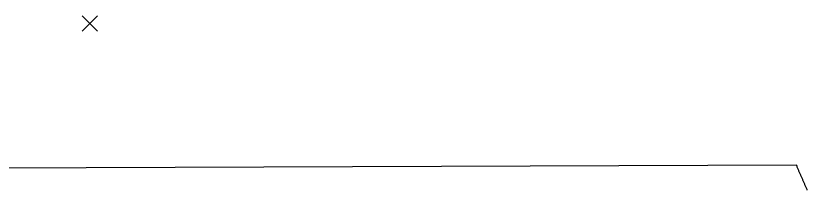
# Model space of a CAD drawing. Header units: millimetres. Extents: x 84 to 218, y -151 to -51.
# Drawn here: x 150.08 to 183.82, y -123.47 to -116.05 of the extents above; entities that cross this region are included whole.
import ezdxf

# ---------------------------------------------------------------- set-up
doc = ezdxf.new("R2010")
doc.units = ezdxf.units.MM
doc.layers.add('BLACK', color=250, linetype='CONTINUOUS')

msp = doc.modelspace()

# ---------------------------------------------------------------- linework, layer by layer
at = {"layer": 'BLACK', "linetype": 'CONTINUOUS'}
for p, q in [((152.915, -116.05), (153.565, -116.7)), ((153.565, -116.05), (152.915, -116.7)), ((183.37, -122.41), (118.84, -122.655)), ((183.376702, -122.42598), (183.37, -122.41)), ((183.388673, -122.454486), (183.376702, -122.42598)), ((183.400658, -122.482972), (183.388673, -122.454486)), ((183.412657, -122.51144), (183.400658, -122.482972)), ((183.424669, -122.539888), (183.412657, -122.51144)), ((183.436695, -122.568318), (183.424669, -122.539888)), ((183.448735, -122.596728), (183.436695, -122.568318)), ((183.460788, -122.625119), (183.448735, -122.596728)), ((183.472855, -122.653491), (183.460788, -122.625119)), ((183.484936, -122.681844), (183.472855, -122.653491)), ((183.497029, -122.710177), (183.484936, -122.681844)), ((183.509137, -122.738491), (183.497029, -122.710177)), ((183.521258, -122.766786), (183.509137, -122.738491)), ((183.533392, -122.795062), (183.521258, -122.766786)), ((183.54554, -122.823318), (183.533392, -122.795062)), ((183.557702, -122.851555), (183.54554, -122.823318)), ((183.569876, -122.879772), (183.557702, -122.851555)), ((183.582065, -122.907971), (183.569876, -122.879772)), ((183.594266, -122.936149), (183.582065, -122.907971)), ((183.606481, -122.964309), (183.594266, -122.936149)), ((183.61871, -122.992449), (183.606481, -122.964309)), ((183.630952, -123.020569), (183.61871, -122.992449)), ((183.643207, -123.04867), (183.630952, -123.020569)), ((183.655475, -123.076752), (183.643207, -123.04867)), ((183.667757, -123.104814), (183.655475, -123.076752)), ((183.680052, -123.132856), (183.667757, -123.104814)), ((183.69236, -123.160879), (183.680052, -123.132856)), ((183.704681, -123.188882), (183.69236, -123.160879)), ((183.717016, -123.216866), (183.704681, -123.188882)), ((183.729364, -123.24483), (183.717016, -123.216866)), ((183.741725, -123.272774), (183.729364, -123.24483)), ((183.754099, -123.300699), (183.741725, -123.272774)), ((183.766486, -123.328604), (183.754099, -123.300699)), ((183.778887, -123.356489), (183.766486, -123.328604)), ((183.7913, -123.384354), (183.778887, -123.356489)), ((183.803727, -123.4122), (183.7913, -123.384354)), ((183.816166, -123.440026), (183.803727, -123.4122)), ((183.828619, -123.467832), (183.816166, -123.440026))]:
    msp.add_line(p, q, dxfattribs=at)

doc.saveas('drawing.dxf')
